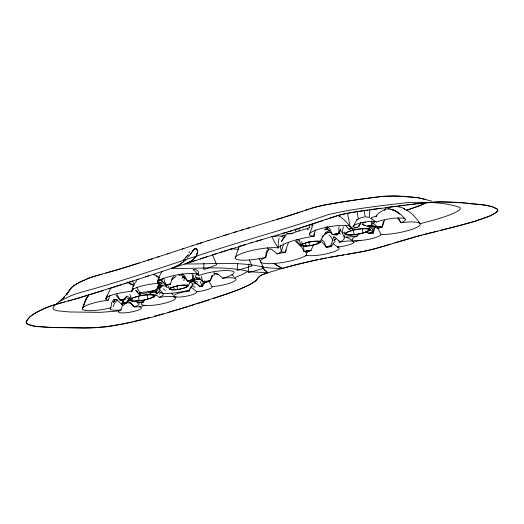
<?xml version="1.0" encoding="UTF-8"?>
<svg xmlns="http://www.w3.org/2000/svg" width="524" height="524" viewBox="0 0 524 524"><rect width="100%" height="100%" fill="white"/><g stroke="black" fill="none" stroke-linecap="round" stroke-linejoin="round"><path stroke-width="0.79" d="M373.33 230.704L373.317 232.925A14.77 2.948 -10 0 0 368.7 233.396L365.935 231.798M319.188 240.87L319.182 242.363A9.419 1.88 -10 0 1 318.081 243.274A9.884 1.972 -10 0 1 309.782 245.73A9.419 1.88 -10 0 1 306.265 246.097A9.884 1.972 -10 0 1 301.136 245.265L299.525 240.948M168.224 286.143L169.311 289.038A9.884 1.972 -10 0 0 174.427 289.89A9.425 1.88 -10 0 0 177.839 289.543A9.884 1.972 -10 0 0 186.23 287.067A9.425 1.88 -10 0 0 187.33 286.183L187.337 284.689M371.791 224.279L371.771 226.178A20.921 4.172 -10 0 0 367.272 226.289L362.228 224.364L362.981 223.073L365.359 222.451L360.741 222.576L360.054 224.442L357.61 227.449A20.921 4.172 -10 0 0 348.984 229.309A20.921 4.172 -10 0 0 341.085 225.418A20.921 4.172 -10 0 0 314.675 230.632A20.921 4.172 -10 0 0 313.896 236.232A33.844 6.747 -10 0 0 278.198 247.872A23.999 4.788 -10 0 0 247.38 251.631A23.999 4.788 -10 0 0 237.071 259.511A23.999 4.788 -10 0 0 265.681 257.428A23.999 4.788 -10 0 0 272.539 263.579A23.999 4.788 -10 0 0 306.389 255.188A17.338 3.458 -10 0 0 329.275 253.144A17.338 3.458 -10 0 0 337.423 247.014A11.692 2.332 -10 0 0 353.7 242.363A11.692 2.332 -10 0 0 339.742 242.16L336.552 238.584L333.736 236.841L330.801 245.704L331.332 246.653L333.081 243.621L335.373 241.289M197.43 252.077L197.279 250.452M384.531 220.106L382.317 226.8L377.431 227.049L372.957 225.811L371.896 226.754C373.042 225.779 379.671 229.813 378.138 227.534L373.553 223.46L372.112 224.017M277.779 247.819L278.198 247.872L278.342 241.518L279.076 238.093M338.976 226.591L338.805 233.206A20.921 4.172 -10 0 0 337.201 234.87A33.844 6.747 -10 0 0 332.38 234.667L328.489 229.984L325.253 227.036M285.711 249.863L285.639 252.273A23.999 4.788 -10 0 0 277.196 253.898L271.425 249.097L268.465 249.182L266.264 251.874L265.681 257.428L265.242 257.618M203.908 263.29L203.81 269.539L216.7 264.849L212.633 255.175M194.044 278.421L193.952 280.7A24.615 4.906 -10 0 0 187.599 281.113L183.904 277.039L180.328 274.203M344.504 231.975L345.133 233.442A12.949 2.581 -10 0 0 346.901 234.85A12.995 2.594 -10 0 0 354.355 234.772A12.936 2.581 -10 0 0 362.942 232.964A12.989 2.587 -10 0 0 368.765 230.396L368.824 228.837M369.427 217.27L369.82 209.58M153.624 296.486A12.949 2.581 -10 0 0 151.829 295.091A12.995 2.594 -10 0 0 144.342 295.169A12.936 2.581 -10 0 0 135.795 296.977A12.982 2.587 -10 0 0 129.965 299.551A12.949 2.581 -10 0 0 131.76 300.953A12.995 2.594 -10 0 0 139.246 300.868A12.936 2.581 -10 0 0 147.794 299.06A12.982 2.587 -10 0 0 153.63 296.486L153.696 294.927M237.496 263.415L237.182 270.463L251.946 265.937L249.306 259.799M369.544 225.667L371.771 226.178A17.338 3.458 -10 0 1 371.241 225.274A11.692 2.332 -10 0 1 367.272 226.289L371.771 226.178L371.241 225.274L371.542 220.814M248.828 264.063L248.33 272.716L263.71 268.288L259.144 258.424M314.204 233.128L313.896 236.232L313.129 236.35M374.378 226.538L373.095 231.896L373.317 232.925L368.7 233.396L366.374 231.667M343.351 226.754L342.441 231.287L341.635 231.032M153.368 294.868L153.093 297.239L156.538 295.104L159.46 297.35A17.338 3.458 -10 0 1 175.199 298.916A17.338 3.458 -10 0 1 152.464 305.315A17.338 3.458 -10 0 1 143.596 301.817A20.921 4.172 -10 0 1 137.301 302.741A14.77 2.948 -10 0 1 134.445 306.926L130.338 303.147L126.762 302.689L123.055 305.675M161.818 286.451L159.447 288.993L159.041 291.861L156.99 293.82M218.515 274.511L213.903 273.017L218.515 274.511L222.68 278.231A20.921 4.172 -10 0 0 230.056 270.698A20.921 4.172 -10 0 0 198.655 275.552A20.921 4.172 -10 0 0 175.357 275.238A20.921 4.172 -10 0 0 158.196 283.484A17.338 3.458 -10 0 0 139.456 286.648A17.338 3.458 -10 0 0 131.95 291.442A17.338 3.458 -10 0 0 110.983 295.457A17.338 3.458 -10 0 0 108.219 300.219A20.921 4.172 -10 0 0 82.412 308.964A20.921 4.172 -10 0 0 110.846 307.784L111.841 302.335L113.918 299.309L117.153 299.905L121.339 304.018A14.77 2.948 -10 0 1 126.402 303.108L128.766 300.029M183.845 280.674L184.572 276.901L181.966 278.152L183.341 276.168M383.437 221.141L382.317 226.8A23.999 4.788 -10 0 0 378.394 228.248A20.921 4.172 -10 0 0 377.431 227.049A17.338 3.458 -10 0 0 382.317 226.8L378.394 228.248M126.867 301.569L126.402 303.108L121.339 304.018A20.921 4.172 -10 0 0 123.297 302.492L124.07 298.935L125.773 300.016M193.828 274.962L192.806 279.436L193.952 280.7L196.284 274.576M204.674 280.936L204.19 283.006A24.615 4.906 -10 0 0 202.395 281.454L199.094 277.32M315.389 229.892L313.896 236.232L312.88 236.114M189.78 288.953L189.256 291.148A11.692 2.332 -10 0 0 173.85 295.536A11.692 2.332 -10 0 0 185.129 296.42A11.692 2.332 -10 0 0 196.526 291.717A11.692 2.332 -10 0 0 212.069 286.654A17.338 3.458 -10 0 0 235.178 280.635A17.338 3.458 -10 0 0 222.68 278.231M337.613 233.311L337.201 234.87L332.38 234.667L329.969 229.132L327.225 226.584M69.961 289.838L71.945 287.145A72.364 14.43 -10 0 1 73.936 285.639L75.246 284.774A89.761 17.895 -10 0 1 79.897 282.128L88.89 278.146M126.716 296.099L126.218 297.802L122.315 300.455A20.921 4.172 -10 0 0 120.114 299.944L122.315 300.455A20.921 4.172 -10 0 1 123.599 299.335L126.716 296.099L131.517 298.628L129.814 294.56M265.681 257.428L267.148 252.424L268.799 249.293M127.306 301.372L130.738 302.643L134.445 306.926A11.692 2.332 -10 0 1 140.046 309.291A11.692 2.332 -10 0 1 123.487 312.92A11.692 2.332 -10 0 1 121.018 309.874L122.996 303.311M283.661 243.902L281.296 251.677A23.999 4.788 -10 0 1 277.196 253.898M375.191 226.781L373.317 232.925A23.999 4.788 -10 0 1 373.095 231.896L372.092 227.619L369.937 229.807L373.095 231.896L368.7 233.396L369.256 233.232A20.921 4.172 -10 0 0 373.095 231.896M210.268 280.726L211.755 276.141L212.613 275.506L210.268 280.726L204.19 283.006A17.338 3.458 -10 0 1 209.436 280.975L210.268 280.726A20.921 4.172 -10 0 1 202.395 281.454L201.583 276.358M82.392 308.885L85.851 299.63L88.654 295.287L85.851 299.63L87.443 296.643M159.329 280.065L158.019 283.491L157.586 282.98L158.196 283.484L157.763 280.124L158.91 278.984M235.25 257.631L238.656 247.976L239.809 245.972M309.429 234.084L312.428 226.551M157.704 281.716L160.305 274.248L162.001 271.498M82.465 308.25L86.296 298.726L83.368 305.597M108.219 300.219L110.06 295.176M238.328 248.854L238.656 247.976M137.642 291.436L135.65 290.46L139.364 294.121A20.921 4.172 -10 0 1 156.329 292.268A24.615 4.906 -10 0 1 156.473 289.838L159.047 283.189L160.089 282.587L162.099 283.248L158.248 286.091M106.11 298.169L110.8 288.193M105.841 298.837L107.296 295.156M133.502 286.287L134.583 283.589L136.803 280.504M159.689 279.469L161.399 280.451L165.794 285.482L166.435 285.279A24.615 4.906 -10 0 1 170.195 284.218L172.409 278.716M288.619 242.383L286.949 246.47L285.639 252.273A33.844 6.747 -10 0 1 281.296 251.677L280.327 245.645M113.164 306.619L114.684 302.924L117.147 300.429M204.137 282.744L202.736 286.13L199.932 286.569L194.705 282.325M397.703 218.056L400.939 222.733A23.999 4.788 -10 0 1 417.988 226.741A23.999 4.788 -10 0 1 381.099 234.516A14.77 2.948 -10 0 1 359.791 240.503A14.77 2.948 -10 0 1 357.401 235.951L358.292 233.789M133.391 288.076L131.95 291.442L132.552 286.988L134.203 285.338L128.93 283.248L133.273 285.187L127.437 282.056M320.243 242.304L322.542 237.064L326.098 232.722L324.592 234.156M203.574 281.801L201.943 285.508L199.932 286.569L196.867 283.589L192.039 281.336L194.823 281.119L193.756 280.451M296.217 240.876L300.416 244.996L304.018 251.422A23.999 4.788 -10 0 1 306.782 252.227A17.338 3.458 -10 0 1 310.994 250.393L313.699 244.335M369.97 225.942L368.575 228.693L372.957 225.811L371.817 225.189M143.478 301.876L144.69 299.728M364.455 217.008L361.468 217.526L356.818 219.877L353.497 225.916M196.042 283.183L192.753 284.172L189.125 290.545L189.256 291.148A11.692 2.332 -10 0 1 189.452 290.106A24.615 4.906 -10 0 1 162.912 293.558L159.041 291.861L154.456 295.202M188.26 285.783A9.229 1.841 -10 0 0 174.525 286.517A9.229 1.841 -10 0 0 174.702 289.72A9.229 1.841 -10 0 0 188.26 285.783L190.533 281.657L191.66 280.74M284.702 236.069L281.283 241.787L284.119 237.614M257.592 278.454L256.943 279.488A52.931 10.552 -10 0 1 255.928 280.654L250.721 284.113L240.064 289.012A136.744 27.261 -10 0 1 232.532 291.933L213.32 298.608M114.396 300.73L113.394 302.361L115.712 299.492M257.69 278.29L259.969 275.991L264.482 273.888M376.14 216.72L376.966 215.41M373.553 223.46L375.014 221.213M191.208 253.171L190.644 253.963M384.236 210.622L385.409 208.971C393.282 208.283 400.225 213.013 404.973 218.908M192.013 252.031L192.4 251.5M159.375 294.239L160.167 293.171M335.059 239.265L333.912 240.798L336.48 238.348M188.601 256.701L193.769 249.804M132.664 300.855L127.797 300.37L128.989 298.968L132.664 300.855L132.284 299.643M187.978 257.461L187.389 258.149M283.143 238.63L286.386 234.857M321.998 237.064L323.57 235.237M372.295 223.086L373.809 221.397M153.257 290.571L149.438 294.54L152.464 291.279L156.119 289.798M367.488 230.868L366.4 231.949L361.246 233.455M368.569 229.787L369.656 228.706M186.131 259.511L180.053 264.417L172.403 268.013M122.315 300.455L123.599 299.335A17.338 3.458 -10 0 1 119.872 299.911L116.053 295.261M375.453 216.523L378.695 213.058L385.409 208.971M58.891 302.021L64.321 296.925L62.913 298.392L67.616 292.962L66.764 294.029L70.799 288.259L66.424 294.96L70.884 288.161L73.982 285.606A88.589 17.659 -10 0 1 81.299 281.427L89.774 277.825L102.088 274.098M157.763 280.124L158.883 279.069M189.688 282.908L192.413 280.484M171.898 278.244L174.092 276.39M339.356 232.027L340.142 231.366L340.534 229.014L338.805 233.206L337.201 234.87L336.46 233.58M161.595 279.829L163.704 278.067L165.518 284.46A17.338 3.458 -10 0 1 165.794 285.482L170.195 284.218A20.921 4.172 -10 0 1 165.518 284.46L160.541 279.122M183.872 261.62L177.8 265.714L171.413 268.334C196.769 269.238 222.7 265.347 247.642 271.222A84.895 16.925 -10 0 0 252.476 271.93L267.836 272.703L264.594 270.03L261.666 266.356M171.676 279.796L176.012 276.436M373.959 226.866L375.125 225.929M425.979 202.519L425.285 203.03A29.796 5.941 -10 0 1 422.855 204.393L406.198 210.412M425.947 202.48L419.914 205.709L406.572 210.294M327.258 228.248L324.677 229.872L327.218 228.392M285.338 234.641L281.591 236.881M121.339 304.018L123.409 302.531L126.402 303.108L125.55 303.01A20.921 4.172 -10 0 1 123.297 302.492L121.791 299.78M127.797 300.37L128.76 299.735M306.389 255.188L305.223 255.961L306.448 255.208L306.206 252.024M157.089 288.436L160.075 286.53M311.046 226.185L313.241 224.809M163.056 285.056L161.569 285.384L157.528 287.905L159.283 284.774L162.099 283.248M247.734 271.491L241.918 274.635L234.523 277.799M211.755 276.141L215.58 273.895M325.561 232.512L329.544 230.219M338.989 240.771L339.978 242.036M324.762 234.287L328.79 232.237L331.751 232.591M310.994 250.393L304.018 251.422L306.782 252.227L310.994 250.393A33.844 6.747 -10 0 1 304.018 251.415L303.52 246.142M159.047 283.189L162.499 281.486M43.132 309.016C36.942 312.278 29.305 315.238 26.207 321.86L26.488 323.098C32.914 327.801 41.815 326.4 49.38 327.376M205.945 282.207L204.19 283.006L202.251 280.779M388.015 208.781L390.485 207.674M43.63 308.793L51.863 305.61L64.694 301.903M196.572 274.34L197.895 273.79M263.212 267.089C237.595 260.985 210.956 264.456 184.887 263.899C190.559 262.275 197.437 258.194 197.424 251.533M186.636 263.31L192.151 260.487L196.173 256.229A22.414 14.698 28.8 0 0 196.978 253.629M283.517 235.25L280.792 236.258L278.375 235.748L274.38 236.593L271.884 236.527L274.642 242.324L278.198 247.872M374.516 227.704L375.728 227.252M264.882 273.744L267.836 272.703L264.502 269.925L261.686 266.389M358.829 224.894L360.054 224.442M327.081 219.104L294.724 229.826M325.679 219.589L330.408 217.958M322.954 220.538L288.573 231.693M328.607 218.58L339.002 215.226A23.043 4.592 -10 0 1 344.491 213.871M305.204 210.321L314.21 207.353A24.32 4.847 -10 0 1 316.581 206.679L337.345 202.709M301.857 211.467L308.78 209.109M330.847 217.807L337.62 215.619A23.763 4.736 -10 0 1 346.488 213.451L356.726 211.657M302.289 211.316L276.816 219.504M299.852 212.141L293.892 214.133M145.639 276.849L227.455 250.144M137.078 279.665L148.547 275.886M293.348 214.309L290.152 215.351M138.454 279.213L78.069 298.254M187.068 263.179L195.799 260.323M132.598 281.139L123.893 283.982M167.294 253.911L183.767 248.533M157.429 257.12L169.141 253.308M182.385 248.985L192.203 245.782M310.267 208.611L324.055 204.989L345.788 201.399A351.453 70.072 -10 0 1 362.084 199.002L373.455 197.443M191.981 245.854L209.096 240.306M159.407 256.478L143.556 261.607M197.306 244.125L202.624 242.402M148.043 260.159L152.674 258.666M200.148 258.908L207.216 256.616M121.771 284.67L108.632 288.914M207.91 240.693L218.344 237.346M144.552 261.286L119.524 269.139L95.506 275.958A39.32 7.84 -10 0 0 88.87 278.146M289.196 215.659L285.174 216.936M212.082 255.044L216.897 253.498M320.361 240.916L322.699 242.789L326.19 247.073A17.338 3.458 -10 0 1 331.332 246.653A11.692 2.332 -10 0 1 330.801 245.704L330.113 245.926M208.938 300.042L196.421 303.999M139.214 262.996L128.367 266.421M219.281 252.738L251.998 242.586M217.401 237.647L236.809 231.543M153.552 274.93L154.894 274.504L153.381 274.268M223.447 235.728L228.451 234.149M103.405 290.571L72.718 299.741M228.89 249.693L233.141 248.363M284.126 217.263L272.84 220.702M127.502 266.69L122.845 268.131M394.723 242.795L415.27 236.782M390.4 244.151L374.326 248.926M353.779 226.519L351.244 227.305L352.986 230.174M233.331 232.623L273.469 220.512M194.705 304.536L189.505 306.121M240.215 230.494L243.542 229.479M239.258 246.47L245.193 244.649M330.801 245.704L326.19 247.073L323.93 241.538L320.885 239.049M121.568 268.517L105.789 273.083M292.909 230.377L250.957 242.9M360.276 240.261L353.53 242.245M246.797 228.49L249.765 227.599M187.762 306.645L181.69 308.459M256.544 241.223L261.948 239.606M282.148 233.612L287.008 232.165M180.603 308.78L167.916 312.442M379.035 247.623L421.558 235.138M174.682 297.285L176.143 296.859M287.296 234.012L289.648 233.35L293.021 233.429M377.981 247.924L365.935 250.937L347.327 254.317M77.225 298.49L56.094 304.293A42.005 8.377 -10 0 0 45.13 308.138C38.376 311.642 29.711 314.61 26.207 321.86A46.931 9.353 -10 0 0 28.342 324.592M187.847 281.041L189.4 280.589A20.921 4.172 -10 0 0 192.806 279.436A20.921 4.172 -10 0 0 193.952 280.7L187.599 281.113L184.913 276.292L182.162 273.738M310.012 227.547L307.287 228.307L308.505 229.551L305.793 228.837L290.139 233.855L292.3 233.534M286.176 233.959L287.742 233.527L288.993 233.927M187.723 281.08L192.806 279.436L192.151 273.397M197.961 279.082L193.926 279.993M163.278 313.745L154.226 316.221M284.126 267.902L282.24 268.419A88.248 17.593 -10 0 1 263.179 267.096M71.487 300.075L67.976 301.018M371.241 225.274L367.272 226.289M286.045 267.384L291.868 265.851A188.411 37.564 -10 0 1 297.684 264.378L299.78 263.854M416.194 236.534L455.651 226.623L474.77 221.305L489.927 215.888L495.973 212.613L497.466 211.133L497.8 209.79L497.119 208.768L492.206 206.666L482.466 204.858L469.543 203.436M195.236 248.736L196.546 249.031L197.319 250.662A13.152 8.672 -8.7 0 1 197.483 251.527M149.851 317.387L132.919 321.664M373.678 249.097L362.49 251.644L342.008 255.181M420.353 223.676C433.158 220.054 446.52 217.309 458.284 210.851A27.235 5.43 -10 0 0 459.81 207.439C443.638 201.812 425.599 202.133 408.543 202.474C381.629 205.677 354.493 208.421 328.089 214.676C294.914 226.25 261.031 235.61 227.521 246.136C178.579 261.397 130.358 279.017 80.84 292.353A40.492 8.07 -10 0 0 71.126 295.713C64.747 298.818 57.175 301.444 53.042 307.536L53.035 308.59L53.71 309.455L56.893 310.719L69.273 311.963L99.992 312.35L119.243 310.942M145.626 305.21L139.62 306.71M423.137 234.732L437.442 231.169M440.343 230.455L468.515 223.152A90.94 18.13 -10 0 0 476.951 220.624C484.052 217.905 492.54 216.471 497.735 210.615L497.8 209.79C489.003 203.207 476.231 204.969 465.712 203.089M300.475 263.683L303.219 263.015A133.201 26.554 -10 0 1 311.839 260.991L317.603 259.721M370.442 218.469L371.916 218.115M375.97 216.412L372.223 217.296L371.182 218.56L376.225 222.071A17.338 3.458 -10 0 1 400.113 217.971A17.338 3.458 -10 0 1 400.939 222.733L398.509 218.043M344.491 213.871L351.899 212.449M320.452 259.118L326.131 257.978M121.391 303.992L124.345 303.435M328.967 257.435L336.618 256.072M352.907 212.279L367.521 210.052M337.273 255.961L340.947 255.352M343.868 254.88C316.62 259.341 289.536 265.465 263.369 274.327C259.118 275.1 257.677 279.187 254.743 281.63C246.26 287.25 236.435 290.375 226.997 293.951C182.968 307.405 138.86 324.782 92.538 327.906M143.596 301.817L137.301 302.741L136.286 300.769M356.818 219.877L358.062 219.68M123.599 299.335L119.872 299.911L116.741 293.872M338.484 202.526L343.351 201.773M357.46 211.539L411.969 204.268M344.117 201.655L349.076 200.902A357.001 71.172 -10 0 1 359.385 199.389L384.085 196.238L400.69 196.146M371.811 209.449L380.948 208.198M385.671 207.57L396.865 206.129M374.333 197.332L376.789 197.024M358.187 226.27L359.615 226.086M398.561 205.912L405.137 205.094M406.722 204.904L435.916 201.995A44.795 8.934 -10 0 1 439.105 201.891L440.33 201.871A63.732 12.707 -10 0 1 442.453 201.871L464.814 203.017M412.86 204.163C431.442 201.386 450.293 201.321 468.947 203.377M148.128 291.717L152.464 291.279L156.329 292.268L158.641 288.141L162.879 285.698L160.58 285.534M338.465 246.922L337.423 247.014L333.081 243.621M170.195 284.218L165.518 284.46L165.794 285.482L165.571 283.995M141.749 292.287L139.639 292.412L140.746 295.608L137.229 292.543M331.332 246.653L326.19 247.073A33.844 6.747 -10 0 0 329.576 246.09M193.225 269.598L195.524 269.467L198.288 271.294L198.655 275.552L194.882 271.072M363.774 225.503L365.202 225.444M327.474 232.276L328.79 232.237M91.897 327.926L55.439 327.638M54.221 327.592L50.094 327.408M230.855 248.789L238.78 249.273M402.17 196.231L417.838 197.666A99.724 19.879 -10 0 1 419.036 197.843L431.946 201.223M362.228 224.364L363.663 224.455M365.876 216.916L369.282 217.277M303.232 245.926L303.822 245.985M347.707 234.745L352.37 234.798L351.021 234.28M197.319 277.93L196.055 277.733L200.758 279.692L197.948 278.028M397.939 206.751L401.659 207.425L404.666 209.155L404.004 208.886C410.816 211.624 416.089 217.696 420.209 223.735M113.918 299.309L117.153 299.905M161.569 285.384L166.593 286.458M196.664 278.794L200.089 279.777M166.01 286.949L167.765 287.479M326.007 228.89L327.854 229.473M123.297 302.492L121.293 300.2M425.658 199.5L416.266 197.463L395.489 195.943A69.915 13.938 -10 0 0 391.913 195.897L381.564 196.474A53.317 10.631 -10 0 0 377.549 196.932M424.853 199.159L425.822 199.585M28.381 324.585L34.872 326.197L47.284 327.264L85.006 328.07L106.588 326.858L124.09 323.708A101.591 20.253 -10 0 0 131.576 321.985M193.88 280.406L197.79 282.135M127.188 298.176L128.989 298.968M193.107 269.932L194.411 270.508M346.285 237.274L350.556 239.376L353.523 241.656M337.338 215.109C342.65 217.676 346.822 222.281 350.438 226.84M160.292 279.652L161.379 280.183M153.434 274.248L158.818 277.307M333.736 236.841L335.098 237.621M338.524 215.534L339.906 216.353M178.304 274.596L180.315 275.827M276.934 265.537L282.24 268.419L273.659 263.218M276.567 265.295L273.816 263.336M338.543 232.826L340.351 234.117M195.039 287.388L192.852 285.75L190.133 287.486L192.498 288.121L196.526 291.717M158.726 277.451L156.715 275.893L159.165 277.917M163.468 288.737L165.368 290.289M298.47 239.383L299.636 240.411M296.807 239.35L298.556 241.001M232.001 274.845L233.743 276.502M329.052 235.027L331.135 237.025L332.753 240.116M295.51 241.178L300.566 246.188M190.946 282.213L192.753 284.172M345.139 225.084L348.984 229.309M171.335 293.067L172.874 294.809M267.266 247.675L268.465 249.182M159.447 288.993L162.912 293.558A20.921 4.172 -10 0 1 159.46 297.35M377.332 227.475L381.099 234.516M208.709 280.982L212.069 286.654M136.738 287.355L139.77 292.51A17.338 3.458 -10 0 1 139.364 294.121M200.142 281.48L201.943 285.508L202.736 286.13L202.559 284.709M129.363 298.084L129.985 299.551M306.239 250.819L306.782 252.227M295.032 229.054L295.988 231.575M308.551 241.61L309.782 245.723M177.027 286.772L177.839 289.536M305.571 243.49L306.265 246.097M173.739 287.29L174.42 289.896M353.346 230.547L354.362 234.772M138.264 296.649L139.253 300.861M170.084 286.805L170.392 288.148A9.425 1.88 -10 0 0 169.304 289.038M298.647 228.248L299.243 230.927M301.647 241.662L302.25 244.348A9.419 1.88 -10 0 0 301.149 245.258M346.325 232.211L346.888 234.857M131.197 298.313L131.747 300.953M347.563 213.504L350.15 226.866M132.827 280.962L133.568 284.964M362.274 228.968L362.949 232.964M147.152 295.077L147.807 299.06M364.147 210.144L365.163 216.871M317.898 241.95L318.088 243.274M186.066 285.744L186.243 287.067M357.263 211.611L358.147 218.442M312.199 223.853L312.343 225.215M309.271 225.923L309.376 227.278M339.742 242.16A33.844 6.747 -10 0 0 344.137 237.136L345.414 234.064L341.687 231.726L344.137 237.136A20.921 4.172 -10 0 0 357.401 235.951M357.61 227.449A11.692 2.332 -10 0 1 359.058 223.322A11.692 2.332 -10 0 1 376.225 222.071M156.473 289.838A17.338 3.458 -10 0 1 139.77 292.51M121.018 309.874A14.77 2.948 -10 0 1 110.846 307.784M197.279 252.064A18.34 12.098 13.9 0 1 197.207 253.708M196.408 248.966A4.932 3.131 -37.5 0 1 196.985 249.555M196.186 248.776A3.491 2.201 -48.5 0 1 196.441 248.939M193.723 249.758A3.196 2.063 -53.4 0 1 195.242 248.592M193.873 249.902A3.17 1.847 -51.4 0 1 195.236 248.789M193.742 249.771A3.982 2.437 -51.9 0 1 194.247 249.286M192.747 250.544A6.904 3.91 -51.1 0 1 193.585 249.562M187.697 254.998A31.44 17.646 -67.7 0 1 185.483 257.697M319.195 242.363A9.884 1.972 -10 0 0 314.059 241.531A9.419 1.88 -10 0 0 310.549 241.898A9.884 1.972 -10 0 0 302.263 244.348M368.758 230.396A12.949 2.581 -10 0 0 366.97 228.988A12.995 2.594 -10 0 0 359.523 229.067A12.936 2.581 -10 0 0 350.936 230.881A12.989 2.587 -10 0 0 345.113 233.442M182.214 285.325A9.425 1.88 -10 0 0 178.795 285.678A9.884 1.972 -10 0 0 170.405 288.148M182.208 285.325A9.884 1.972 -10 0 1 187.343 286.176M196.939 249.588A9.013 5.823 -25 0 1 197.345 250.426M196.186 248.782A2.397 1.52 -50 0 0 195.799 248.684A2.103 1.343 -51.6 0 0 195.524 248.677M194.253 249.319A2.561 1.651 -53.1 0 1 195.537 248.612M192.21 251.422A11.594 4.703 -51 0 1 192.832 250.603M191.443 252.896A19.971 1.107 -54.2 0 1 191.863 252.293M189.858 251.507A26.645 6.72 -58.8 0 1 188.915 252.863M188.863 254.487A29.324 13.899 -64.3 0 1 187.553 256.21M186.577 256.622A34.204 21.831 -72.1 0 1 183.354 260.081M338.805 233.206L332.38 234.667A20.921 4.172 -10 0 0 338.805 233.206M393.419 210.104L390.78 209.266L395.633 210.995L399.825 213.93L395.633 210.995L393.419 210.104M156.329 292.268L155.818 291.744L156.29 292.268M199.932 286.569A24.615 4.906 -10 0 0 201.943 285.508A17.338 3.458 -10 0 0 202.736 286.13A11.692 2.332 -10 0 0 199.932 286.569M136.679 300.927A12.307 2.456 -10 0 0 154.757 295.674A12.307 2.456 -10 0 0 136.45 296.649A12.307 2.456 -10 0 0 136.679 300.927M306.422 245.992A9.504 1.893 -10 0 0 320.38 241.937A9.504 1.893 -10 0 0 306.239 242.691A9.504 1.893 -10 0 0 306.422 245.992M351.833 234.831A12.307 2.456 -10 0 0 369.911 229.571A12.307 2.456 -10 0 0 351.604 230.553A12.307 2.456 -10 0 0 351.833 234.831"/></g></svg>
